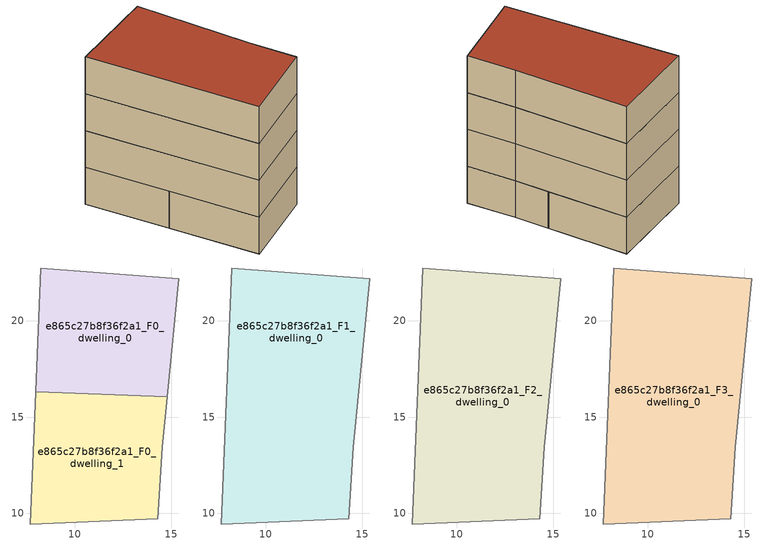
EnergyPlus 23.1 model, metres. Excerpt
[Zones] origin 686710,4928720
e865c27b8f36f2a1_F0_dwelling_0
 floor ground (EU_floor_Construction): 14.78,16.05 15.38,22.19 8.21,22.75 7.96,16.32 z0
 wall adiabatic (EU_wall_Construction): 7.96,16.32 8.21,22.75 15.38,22.19 14.78,16.05 z0:3
 wall to e865c27b8f36f2a1_F0_dwelling_1 (EU_wall_Construction): 14.78,16.05 7.96,16.32 z0:3
e865c27b8f36f2a1_F0_dwelling_1
 floor ground (EU_floor_Construction): 14.31,9.73 14.53,13.43 14.78,16.05 7.96,16.32 7.69,9.45 z0
 wall adiabatic (EU_wall_Construction): 14.78,16.05 14.53,13.43 14.31,9.73 7.69,9.45 7.96,16.32 z0:3
e865c27b8f36f2a1_F1_dwelling_0
 floor to e865c27b8f36f2a1_F0_dwelling_0 (EU_floor_Construction): 14.78,16.05 15.38,22.19 8.21,22.75 7.96,16.32 z3
 floor to e865c27b8f36f2a1_F0_dwelling_1 (EU_floor_Construction): 14.31,9.73 14.53,13.43 14.78,16.05 7.96,16.32 7.69,9.45 z3
 wall adiabatic (EU_wall_Construction): 14.31,9.73 7.69,9.45 8.21,22.75 15.38,22.19 14.53,13.43 14.31,9.73 z3:6
e865c27b8f36f2a1_F2_dwelling_0
 floor to e865c27b8f36f2a1_F1_dwelling_0 (EU_floor_Construction): 14.31,9.73 14.53,13.43 15.38,22.19 8.21,22.75 7.69,9.45 z6
 wall adiabatic (EU_wall_Construction): 14.31,9.73 7.69,9.45 8.21,22.75 15.38,22.19 14.53,13.43 14.31,9.73 z6:9
e865c27b8f36f2a1_F3_dwelling_0
 floor to e865c27b8f36f2a1_F2_dwelling_0 (EU_floor_Construction): 14.31,9.73 14.53,13.43 15.38,22.19 8.21,22.75 7.69,9.45 z9
 wall adiabatic (EU_wall_Construction): 14.31,9.73 7.69,9.45 8.21,22.75 15.38,22.19 14.53,13.43 14.31,9.73 z9:12
 roof outside (EU_roof_Construction): 15.38,22.19 14.53,13.43 14.31,9.73 7.69,9.45 8.21,22.75 z12
[Building]
EU S2 Campaign: North Axis=0; Terrain=City; Solar Distribution=FullExterior
[Site:Location]
Bologna: Latitude=44.5; Longitude=11.25; Time Zone=1; Elevation=37
[SizingPeriod:WeatherFileDays]
AnnualSizingPeriod: Begin Month=1; Begin Day of Month=1; End Month=12; End Day of Month=31; Day of Week for Start Day=Monday; Use Weather File Daylight Saving Period=No; Use Weather File Rain and Snow Indicators=No
[MATERIAL]
EU_InternalMass_Material: Roughness=MediumRough; Thickness=0.1; Conductivity=1; Density=1800; Specific Heat=900; Thermal Absorptance=0.9; Solar Absorptance=0.7; Visible Absorptance=0.7
[MATERIAL:NOMASS] Roughness=MediumRough; Thermal Absorptance=0.9; Solar Absorptance=0.7; Visible Absorptance=0.7
Name | Thermal Resistance
EU_wall_NoMass | 0.937881
EU_roof_NoMass | 0.548572
EU_floor_NoMass | 0.71348
[CONSTRUCTION]
EU_wall_Construction: EU_wall_NoMass
EU_roof_Construction: EU_roof_NoMass
EU_floor_Construction: EU_floor_NoMass
EU_InternalMass_Construction: EU_InternalMass_Material
[ZONE] Type=1; Multiplier=1; Ceiling Height=autocalculate; Floor Area=autocalculate; Part of Total Floor Area=Yes
Name | Volume
e865c27b8f36f2a1_F0_dwelling_0 | 132.457
e865c27b8f36f2a1_F1_dwelling_0 | 264.909
e865c27b8f36f2a1_F2_dwelling_0; e865c27b8f36f2a1_F3_dwelling_0 | 264.912
e865c27b8f36f2a1_F0_dwelling_1 | 132.454
[INTERNALMASS] Construction=EU_InternalMass_Construction
Name | Zone or ZoneList | Surface Area
e865c27b8f36f2a1_F0_dwelling_0_EU_InternalMass | e865c27b8f36f2a1_F0_dwelling_0 | 44.1521
e865c27b8f36f2a1_F0_dwelling_1_EU_InternalMass | e865c27b8f36f2a1_F0_dwelling_1 | 44.1513
e865c27b8f36f2a1_F1_dwelling_0_EU_InternalMass | e865c27b8f36f2a1_F1_dwelling_0 | 88.3036
e865c27b8f36f2a1_F2_dwelling_0_EU_InternalMass | e865c27b8f36f2a1_F2_dwelling_0 | 88.3036
e865c27b8f36f2a1_F3_dwelling_0_EU_InternalMass | e865c27b8f36f2a1_F3_dwelling_0 | 88.3036
[OTHEREQUIPMENT] Fuel Type=Electricity; Design Level Calculation Method=Watts/Area; Power per Zone Floor Area=1; Fraction Latent=0; Fraction Radiant=0; Fraction Lost=0; Carbon Dioxide Generation Rate=0; EndUse Subcategory=EU_Step8_InternalGains
Name | Zone or ZoneList or Space or SpaceList | Schedule
EU_Step8_InternalGain_e865c27b8f36f2a1_F0_dwelling_0_f000 | e865c27b8f36f2a1_F0_dwelling_0 | EU_Step8_GainSchedule_e865c27b8f36f2a1_F0_dwelling_0_f000
EU_Step8_InternalGain_e865c27b8f36f2a1_F0_dwelling_1_f000 | e865c27b8f36f2a1_F0_dwelling_1 | EU_Step8_GainSchedule_e865c27b8f36f2a1_F0_dwelling_1_f000
EU_Step8_InternalGain_e865c27b8f36f2a1_F1_dwelling_0_f000 | e865c27b8f36f2a1_F1_dwelling_0 | EU_Step8_GainSchedule_e865c27b8f36f2a1_F1_dwelling_0_f000
EU_Step8_InternalGain_e865c27b8f36f2a1_F2_dwelling_0_f000 | e865c27b8f36f2a1_F2_dwelling_0 | EU_Step8_GainSchedule_e865c27b8f36f2a1_F2_dwelling_0_f000
EU_Step8_InternalGain_e865c27b8f36f2a1_F3_dwelling_0_f000 | e865c27b8f36f2a1_F3_dwelling_0 | EU_Step8_GainSchedule_e865c27b8f36f2a1_F3_dwelling_0_f000
[ZONEVENTILATION:DESIGNFLOWRATE] Schedule=EU_AlwaysOn; Design Flow Rate Calculation Method=AirChanges/Hour; Air Changes per Hour=0.687892; Ventilation Type=Natural; Fan Pressure Rise=0; Fan Total Efficiency=1; Constant Term Coefficient=1; Temperature Term Coefficient=0; Velocity Term Coefficient=0; Velocity Squared Term Coefficient=0; Minimum Indoor Temperature=-100; Maximum Indoor Temperature=100; Delta Temperature=-100; Minimum Outdoor Temperature=-100; Maximum Outdoor Temperature=100; Maximum Wind Speed=40
Name | Zone or ZoneList or Space or SpaceList
EU_ConstantAir_e865c27b8f36f2a1_F0_dwelling_0 | e865c27b8f36f2a1_F0_dwelling_0
EU_ConstantAir_e865c27b8f36f2a1_F0_dwelling_1 | e865c27b8f36f2a1_F0_dwelling_1
EU_ConstantAir_e865c27b8f36f2a1_F1_dwelling_0 | e865c27b8f36f2a1_F1_dwelling_0
EU_ConstantAir_e865c27b8f36f2a1_F2_dwelling_0 | e865c27b8f36f2a1_F2_dwelling_0
EU_ConstantAir_e865c27b8f36f2a1_F3_dwelling_0 | e865c27b8f36f2a1_F3_dwelling_0
[HVACTEMPLATE:THERMOSTAT] Constant Heating Setpoint=20; Constant Cooling Setpoint=50
EU_HeatOnly_e865c27b8f36f2a1_F0_dwelling_0; EU_HeatOnly_e865c27b8f36f2a1_F0_dwelling_1; EU_HeatOnly_e865c27b8f36f2a1_F1_dwelling_0; EU_HeatOnly_e865c27b8f36f2a1_F2_dwelling_0; EU_HeatOnly_e865c27b8f36f2a1_F3_dwelling_0
[HVACTEMPLATE:ZONE:IDEALLOADSAIRSYSTEM] System Availability Schedule=EU_AlwaysOn; Maximum Heating Supply Air Temperature=50; Minimum Cooling Supply Air Temperature=13; Maximum Heating Supply Air Humidity Ratio=0.0156; Minimum Cooling Supply Air Humidity Ratio=0.0077; Heating Limit=NoLimit; Cooling Limit=NoLimit; Heating Availability Schedule=EU_AlwaysOn; Cooling Availability Schedule=EU_CoolingOff; Dehumidification Control Type=ConstantSensibleHeatRatio; Cooling Sensible Heat Ratio=0.7; Dehumidification Setpoint=60; Humidification Control Type=None; Humidification Setpoint=30; Outdoor Air Method=None; Outdoor Air Flow Rate per Person=0.00944; Outdoor Air Flow Rate per Zone Floor Area=0; Outdoor Air Flow Rate per Zone=0; Demand Controlled Ventilation Type=None; Outdoor Air Economizer Type=NoEconomizer; Heat Recovery Type=None; Sensible Heat Recovery Effectiveness=0.7; Latent Heat Recovery Effectiveness=0.65
Name | Template Thermostat
e865c27b8f36f2a1_F0_dwelling_0 | EU_HeatOnly_e865c27b8f36f2a1_F0_dwelling_0
e865c27b8f36f2a1_F0_dwelling_1 | EU_HeatOnly_e865c27b8f36f2a1_F0_dwelling_1
e865c27b8f36f2a1_F1_dwelling_0 | EU_HeatOnly_e865c27b8f36f2a1_F1_dwelling_0
e865c27b8f36f2a1_F2_dwelling_0 | EU_HeatOnly_e865c27b8f36f2a1_F2_dwelling_0
e865c27b8f36f2a1_F3_dwelling_0 | EU_HeatOnly_e865c27b8f36f2a1_F3_dwelling_0
[SIZING:ZONE] Zone Cooling Design Supply Air Temperature Input Method=SupplyAirTemperature; Zone Cooling Design Supply Air Temperature=13; Zone Heating Design Supply Air Temperature Input Method=SupplyAirTemperature; Zone Heating Design Supply Air Temperature=50; Zone Cooling Design Supply Air Humidity Ratio=0.008; Zone Heating Design Supply Air Humidity Ratio=0.008; Cooling Design Air Flow Method=DesignDay; Cooling Design Air Flow Rate=0; Cooling Minimum Air Flow per Zone Floor Area=0.000762; Cooling Minimum Air Flow=0; Cooling Minimum Air Flow Fraction=0.2; Heating Design Air Flow Method=DesignDay; Heating Design Air Flow Rate=0; Heating Maximum Air Flow per Zone Floor Area=0.002032; Heating Maximum Air Flow=0.141576; Heating Maximum Air Flow Fraction=0.3; Account for Dedicated Outdoor Air System=No; Dedicated Outdoor Air System Control Strategy=NeutralSupplyAir; Dedicated Outdoor Air Low Setpoint Temperature for Design=autosize; Dedicated Outdoor Air High Setpoint Temperature for Design=autosize; Zone Load Sizing Method=Sensible Load Only No Latent Load; Zone Latent Cooling Design Supply Air Humidity Ratio Input Method=HumidityRatioDifference; Zone Cooling Design Supply Air Humidity Ratio Difference=0.005; Zone Latent Heating Design Supply Air Humidity Ratio Input Method=HumidityRatioDifference; Zone Humidification Design Supply Air Humidity Ratio Difference=0.005
e865c27b8f36f2a1_F0_dwelling_0; e865c27b8f36f2a1_F0_dwelling_1; e865c27b8f36f2a1_F1_dwelling_0; e865c27b8f36f2a1_F2_dwelling_0; e865c27b8f36f2a1_F3_dwelling_0
[SCHEDULE:CONSTANT]
Name | Hourly Value
EU_AlwaysOn | 1
EU_CoolingOff | 0
[SCHEDULE:FILE] Column Number=1; Rows to Skip at Top=0; Number of Hours of Data=8760; Column Separator=Comma; Interpolate to Timestep=No; Minutes per Item=60; Adjust Schedule for Daylight Savings=Yes
Name | File
EU_Step8_GainSchedule_e865c27b8f36f2a1_F0_dwelling_0_f000 | ../../schedules/e865c27b8f36f2a1/e865c27b8f36f2a1_F0_dwelling_0_f000_gain.csv
EU_Step8_GainSchedule_e865c27b8f36f2a1_F0_dwelling_1_f000 | ../../schedules/e865c27b8f36f2a1/e865c27b8f36f2a1_F0_dwelling_1_f000_gain.csv
EU_Step8_GainSchedule_e865c27b8f36f2a1_F1_dwelling_0_f000 | ../../schedules/e865c27b8f36f2a1/e865c27b8f36f2a1_F1_dwelling_0_f000_gain.csv
EU_Step8_GainSchedule_e865c27b8f36f2a1_F2_dwelling_0_f000 | ../../schedules/e865c27b8f36f2a1/e865c27b8f36f2a1_F2_dwelling_0_f000_gain.csv
EU_Step8_GainSchedule_e865c27b8f36f2a1_F3_dwelling_0_f000 | ../../schedules/e865c27b8f36f2a1/e865c27b8f36f2a1_F3_dwelling_0_f000_gain.csv
